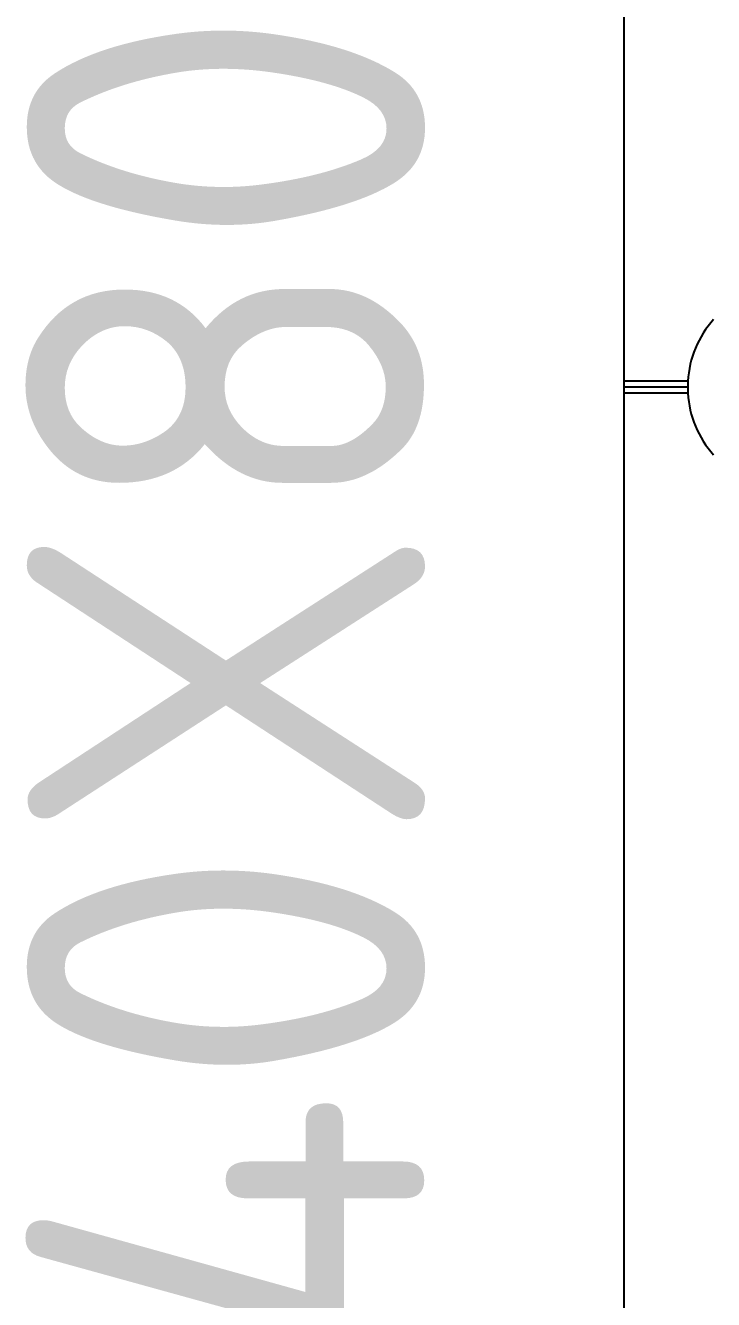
# Model space of a CAD drawing. Header units: millimetres. Extents: x 41350 to 54029, y 25852 to 34717.
# Drawn here: x 46844.3 to 46878.9, y 33450.6 to 33514.5 of the extents above; entities that cross this region are included whole.
import ezdxf

# ---------------------------------------------------------------- set-up
doc = ezdxf.new("R2010")
doc.units = ezdxf.units.MM
doc.layers.add('! NO PLOT !', color=7, linetype='Continuous', true_color=0xff75dd, plot=False)
doc.layers.add('002-PI-Kabelska kanalica', color=150, linetype='Continuous')
doc.layers.add('004-PI-DIN Šina', color=3, linetype='Continuous')
doc.styles.add('PI0', font='isocpeur.ttf', dxfattribs={"width": 0.9})

# ---------------------------------------------------------------- blocks, each defined once
blk = doc.blocks.new('*U554')
at = {"layer": '004-PI-DIN Šina'}
for p, q in [((-241.3, 45.238), (-241.3, 0)), ((-241.3, 0), (-241.3, -0.3)), ((-238.091, 0), (-241.3, 0)), ((-241.3, -0.3), (-241.3, -0.6)), ((-238.1, -0.3), (-241.3, -0.3)), ((-241.3, -0.6), (-241.3, -50.149)), ((-238.091, -0.6), (-241.3, -0.6))]:
    blk.add_line(p, q, dxfattribs=at)
for start, end in [(138.18969, 176.62771), (183.37229, 221.81031)]:
    blk.add_arc((-233, -0.3), 5.1, start, end, dxfattribs=at)
for major_axis, start_param, end_param in [((5.1, 0), 3.082735, 3.141593), ((0, 5.1), 1.570796, 1.629654)]:
    blk.add_ellipse((-233, -0.3), major_axis=major_axis, ratio=1, start_param=start_param, end_param=end_param, dxfattribs=at)
blk = doc.blocks.new('*U421')
at = {"layer": '002-PI-Kabelska kanalica'}
blk.add_line((-20, -100), (-20, 112), dxfattribs=at)

msp = doc.modelspace()

# ---------------------------------------------------------------- block references
at = {"layer": '! NO PLOT !'}
msp.add_blockref('*U554', (47115.697, 33496.678), dxfattribs=at)
at = {"rotation": 180}
msp.add_blockref('*U421', (46854.397, 33487.528), dxfattribs=at)

# ---------------------------------------------------------------- texts
at = {"insert": (46854.407, 33481.552), "char_height": 20, "width": 16.78721, "attachment_point": 5, "rotation": 90, "style": 'PI0'}
msp.add_mtext('40X80', dxfattribs=at)

doc.saveas('drawing.dxf')
